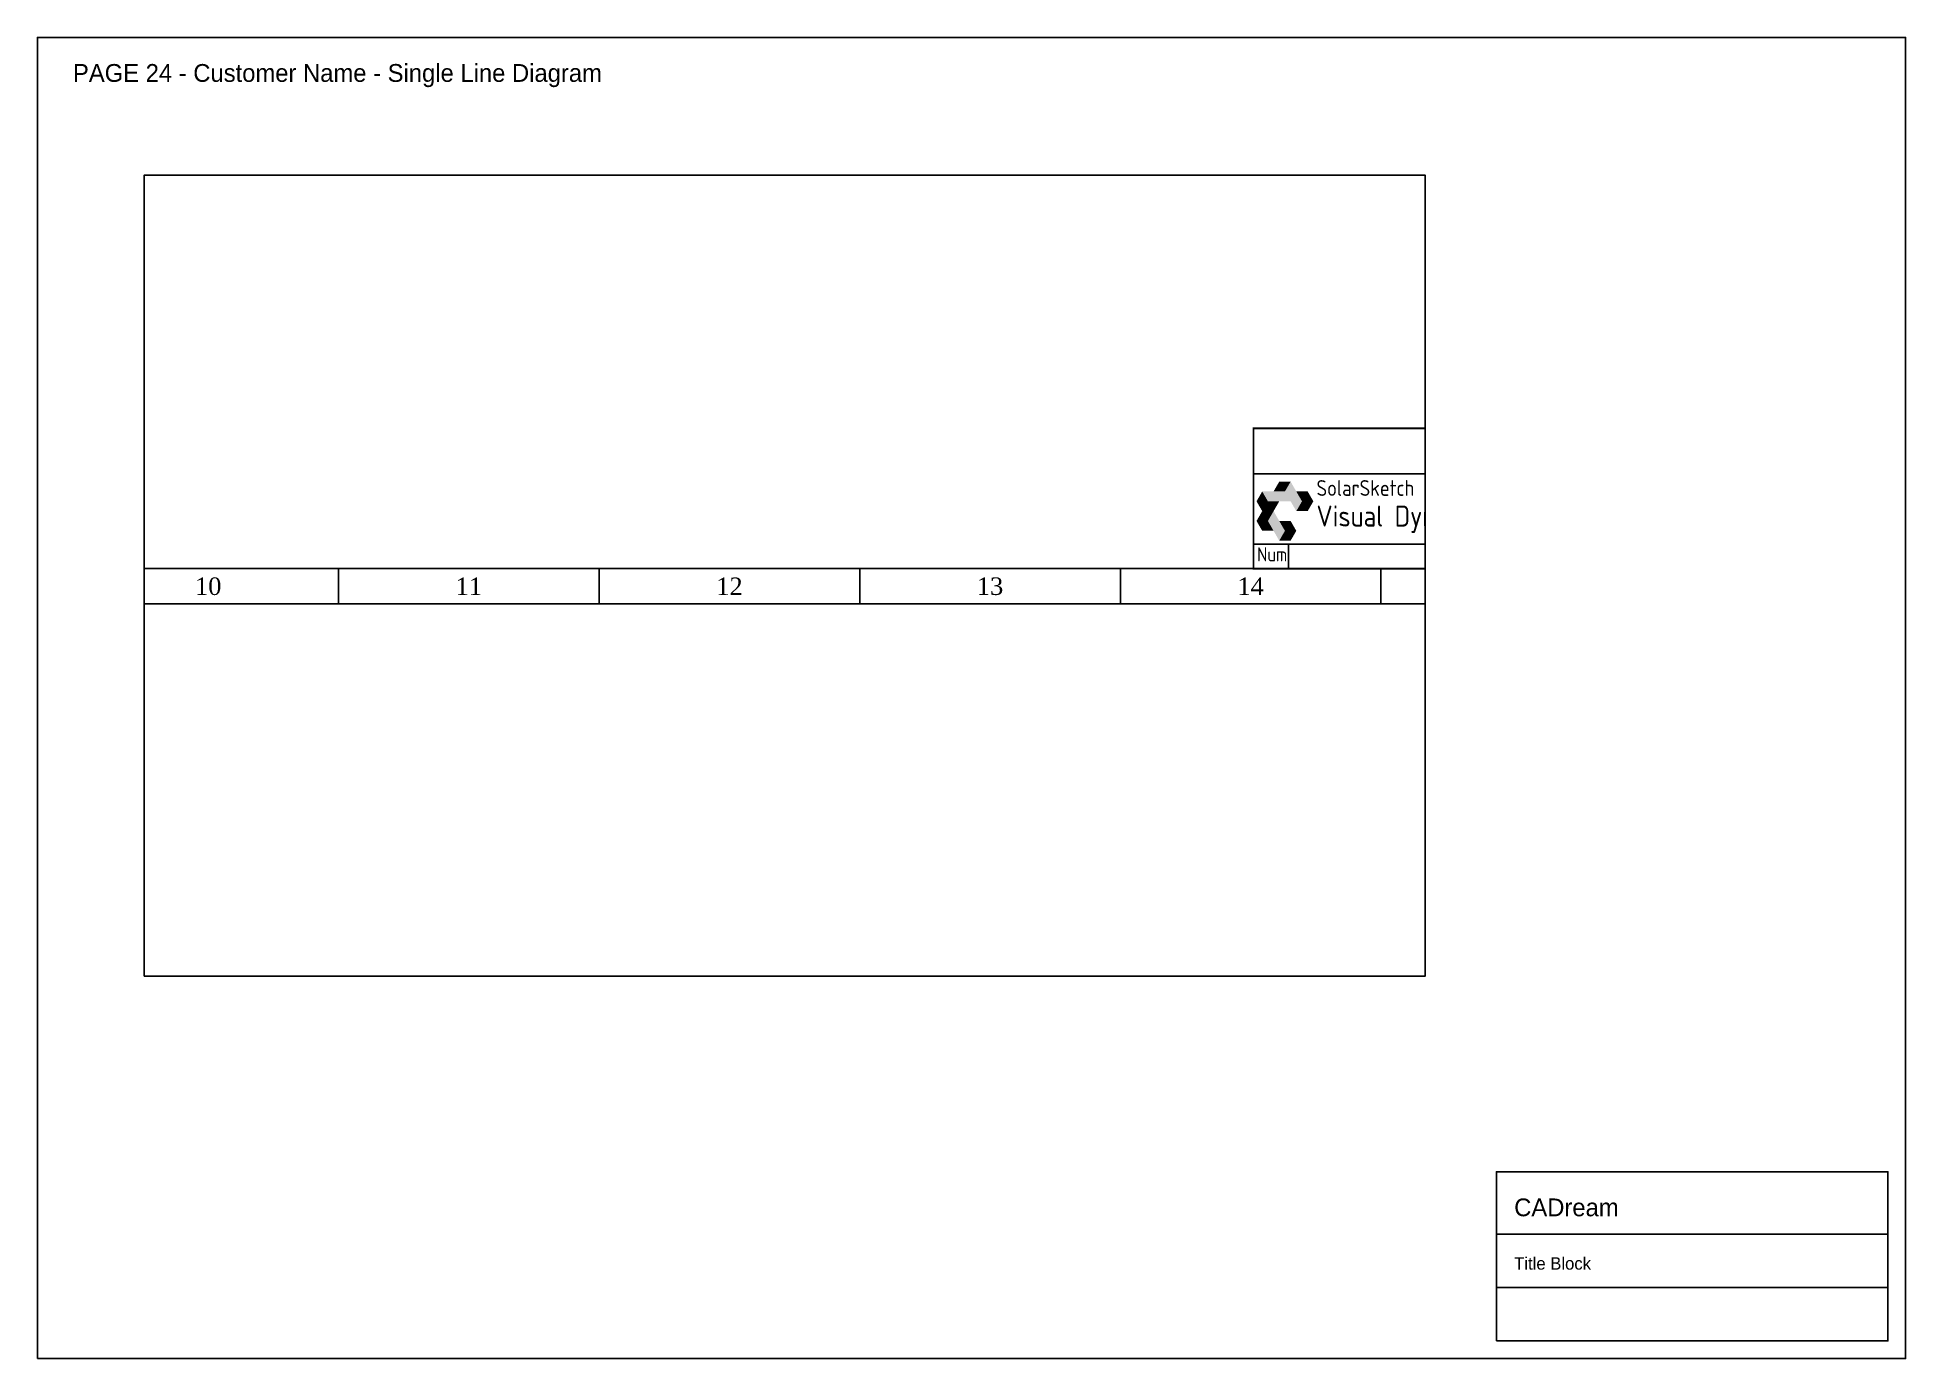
# Paper-space layout 'Layout1' of a CAD drawing. Header units: metres, sheet in millimetres. Extents: x 0 to 420, y 0 to 297.
# The model-space entities are those that its viewports show. They can reach past a viewport. Long polylines and large blocks are cut down to what shows.
import ezdxf
from ezdxf.enums import TextEntityAlignment as Align

# ---------------------------------------------------------------- set-up
doc = ezdxf.new("R2010")
doc.units = ezdxf.units.M
for name, color, linetype in [('SHEET_BORDER', 8, 'Continuous'), ('SHEET_TEXT', 5, 'Continuous'), ('SHEET_TITLEBLOCK', 7, 'Continuous'), ('SHEET_VIEWPORT_FRAME', 6, 'Continuous')]:
    doc.layers.add(name, color=color, linetype=linetype)
doc.styles.add('Albedo', font='gbenor', dxfattribs={"bigfont": 'gbcbig'})
doc.styles.add('Times', font='times.ttf')

# ---------------------------------------------------------------- blocks, each defined once
blk = doc.blocks.new('CADREAM_TITLEBLOCK_TEMPLATE_V1')
at = {"layer": 'SHEET_TITLEBLOCK'}
for p, q in [((0, 24), (88, 24)), ((0, 12), (88, 12))]:
    blk.add_line(p, q, dxfattribs=at)
blk.add_lwpolyline([(0, 0), (88, 0), (88, 38), (0, 38)], close=True, dxfattribs=at)
for s, height, p in [('CADream', 4, (4, 28)), ('Title Block', 2.8, (4, 16))]:
    blk.add_text(s, height=height, dxfattribs=at).set_placement(p)
blk = doc.blocks.new('*U322')
at = {"color": 5}
blk.add_lwpolyline([(0, 0), (1189, 0), (1189, 841), (0, 841)], close=True, dxfattribs=at)

msp = doc.modelspace()

# ---------------------------------------------------------------- hatches: boundary and pattern name
for points in [[(260924, -143949), (261734, -142546), (260114, -142546), (259304, -143949)], [(260924, -143949), (262544, -146755), (263354, -145352), (261734, -142546)], [(258494, -145352), (257684, -143949), (256874, -145352), (257684, -146755)], [(256874, -148158), (258494, -145352), (260114, -145352), (258494, -148158)], [(258494, -145352), (261734, -145352), (260924, -143949), (257684, -143949)], [(263354, -145352), (264974, -145352), (264164, -143949), (262544, -143949)], [(262544, -146755), (264164, -146755), (264974, -145352), (263354, -145352)], [(258494, -148158), (256874, -148158), (257684, -149561), (259304, -149561)], [(260114, -150963), (258494, -148158), (259304, -146755), (260924, -149561)], [(262544, -149561), (261734, -148158), (260114, -148158), (260924, -149561)], [(260114, -150963), (261734, -150963), (262544, -149561), (260924, -149561)]]:
    msp.add_hatch(color=1).paths.add_polyline_path(points)

# ---------------------------------------------------------------- linework, layer by layer
at = {"color": 5}
for p, q in [((-233076, -154955), (343924, -154955)), ((125986, -159955), (125986, -154955)), ((163143, -159955), (163143, -154955)), ((200299, -159955), (200299, -154955)), ((237455, -159955), (237455, -154955)), ((274611, -159955), (274611, -154955))]:
    msp.add_line(p, q, dxfattribs=at)
at = {"color": 5, "const_width": 250}
msp.add_lwpolyline([(256424, -154955), (343924, -154955), (343924, -134955), (256424, -134955)], close=True, dxfattribs=at)
at = {"color": 5}
for points in [[(256424, -141455), (286424, -141455), (286424, -134955), (256424, -134955)], [(256424, -154955), (261424, -154955), (261424, -151455), (256424, -151455)], [(261424, -154955), (286424, -154955), (286424, -151455), (261424, -151455)]]:
    msp.add_lwpolyline(points, close=True, dxfattribs=at)

# ---------------------------------------------------------------- block references
at = {"xscale": 500, "yscale": 500, "zscale": 500}
msp.add_blockref('*U322', (-245576, -159955), dxfattribs=at)

# ---------------------------------------------------------------- texts
at = {"color": 140, "style": 'Albedo'}
msp.add_text('SolarSketch', height=2250, dxfattribs=at).set_placement((265424, -143455), align=Align.MIDDLE_LEFT)
at = {"style": 'Albedo'}
msp.add_text('Visual Dynamics', height=3000, dxfattribs=at).set_placement((265424, -147455), align=Align.MIDDLE_LEFT)
at = {"color": 4, "style": 'Albedo'}
msp.add_text('Num', height=2000, dxfattribs=at).set_placement((259100, -152912), align=Align.MIDDLE_CENTER)
at = {"color": 4, "style": 'Times'}
for s, p in [('10', (107408, -157455)), ('11', (144564, -157455)), ('12', (181721, -157455)), ('13', (218877, -157455)), ('14', (256033, -157455))]:
    msp.add_text(s, height=2500, dxfattribs=at).set_placement(p, align=Align.MIDDLE)

psp = doc.layouts.get("Layout1")

# ---------------------------------------------------------------- linework, layer by layer
at = {"layer": 'SHEET_BORDER'}
psp.add_lwpolyline([(0, 0), (420, 0), (420, 297), (0, 297)], close=True, dxfattribs=at)
at = {"layer": 'SHEET_VIEWPORT_FRAME'}
psp.add_lwpolyline([(24, 86), (312, 86), (312, 266), (24, 266)], close=True, dxfattribs=at)

# ---------------------------------------------------------------- block references
at = {"layer": 'SHEET_TITLEBLOCK'}
psp.add_blockref('CADREAM_TITLEBLOCK_TEMPLATE_V1', (328, 4), dxfattribs=at)

# ---------------------------------------------------------------- texts
at = {"layer": 'SHEET_TEXT'}
psp.add_text('PAGE 24 - Customer Name - Single Line Diagram', height=4, dxfattribs=at).set_placement((8, 287))

# ---------------------------------------------------------------- viewports
at = {"layer": 'SHEET_VIEWPORT_FRAME'}
psp.add_viewport(center=(168, 176), size=(288, 180), view_center_point=(189597.76, -155952.6), view_height=114157.92, dxfattribs=at)

doc.saveas('drawing.dxf')
